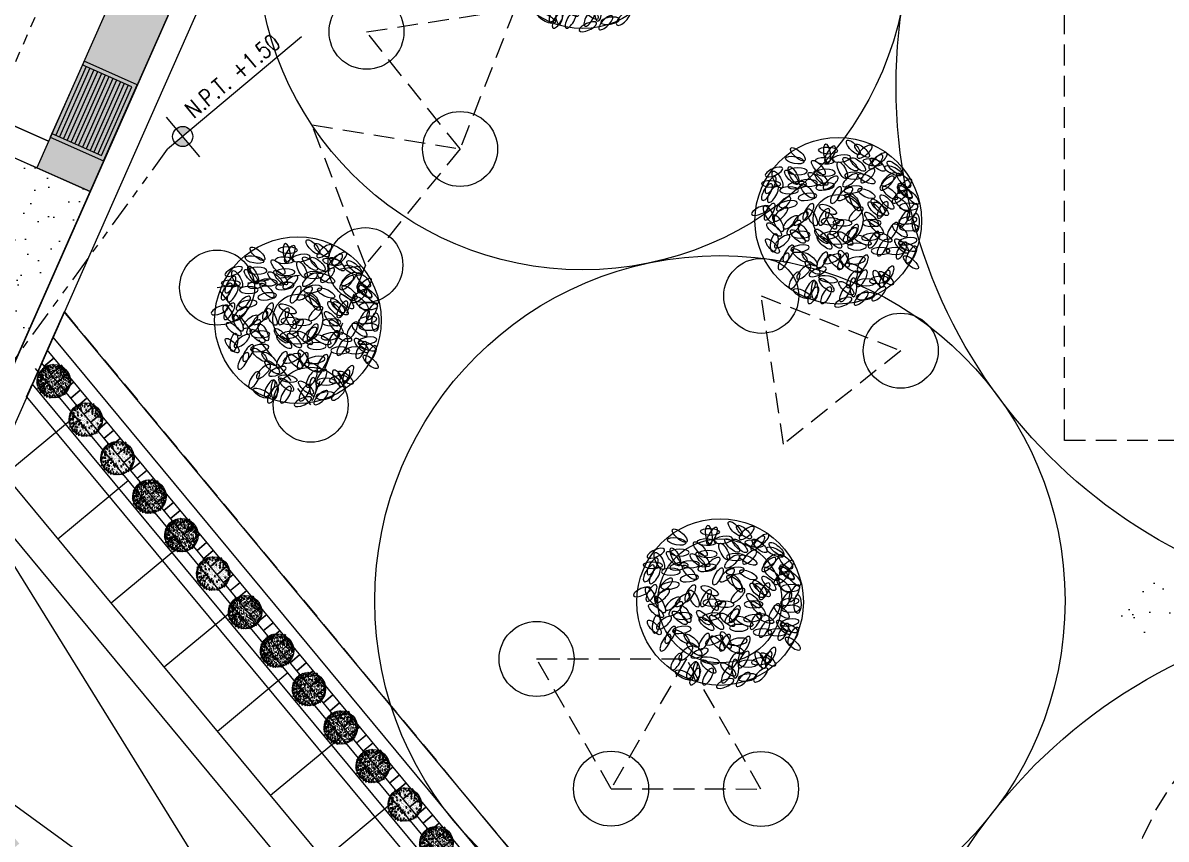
# Model space of a CAD drawing. Header units: millimetres. Extents: x 2471 to 2909, y 1327 to 1568.
# Drawn here: x 2645.33 to 2659.06, y 1379.4 to 1389.19 of the extents above; entities that cross this region are included whole.
import ezdxf

# ---------------------------------------------------------------- set-up
doc = ezdxf.new("R2010")
doc.units = ezdxf.units.MM
doc.set_wipeout_variables(frame=1)
for name, pattern in [('HIDDEN', [0.375, 0.25, -0.125]), ('PHANTOM', [2.5, 1.25, -0.25, 0.25, -0.25, 0.25, -0.25]), ('XREF_MOBILIARIO_200612$0$DASHED', [19.05, 12.7, -6.35]), ('XREF_MOBILIARIO_200612$0$DASHED2', [0.375, 0.25, -0.125]), ('XREF_MOBILIARIO_200612$0$HIDDEN2', [0.1875, 0.125, -0.0625]), ('XREF_PAISAJISMO_200612$0$DASHED', [19.05, 12.7, -6.35]), ('XREF_PISOS_200612$0$DASHED', [19.05, 12.7, -6.35]), ('XREF_PISOS_200612$0$HIDDEN2', [0.1875, 0.125, -0.0625])]:
    doc.linetypes.add(name, pattern=pattern)
doc.layers.get('0').update_dxf_attribs({"color": 251, "lineweight": 9})
for name, color, linetype, lineweight in [('A-BARANDAS', 251, 'Continuous', 13), ('A-EJES', 251, 'PHANTOM', 13), ('A-JARDIN', 251, 'Continuous', 13), ('A-MURO BAJO', 251, 'Continuous', 13), ('A-MUROS', 251, 'Continuous', 13), ('A-PROYECCIONES', 251, 'HIDDEN', 13), ('HATCH', 251, 'Continuous', 13), ('NIVELES-NPT', 251, 'Continuous', 13), ('XREF_MOBILIARIO_200612$0$A-TECHO-PROY', 251, 'XREF_MOBILIARIO_200612$0$DASHED', 13), ('XREF_MOBILIARIO_200612$0$I-MUEBLES', 251, 'Continuous', 13), ('XREF_PAISAJISMO_200612$0$A-CARP', 251, 'Continuous', 13), ('XREF_PAISAJISMO_200612$0$A-MURO', 251, 'Continuous', 13), ('XREF_PAISAJISMO_200612$0$A-MURO BAJO', 251, 'Continuous', 13), ('XREF_PAISAJISMO_200612$0$A-PISO', 251, 'Continuous', 13), ('XREF_PAISAJISMO_200612$0$A-PISO-BAJO', 251, 'Continuous', 13), ('XREF_PAISAJISMO_200612$0$A-TECHO-PROY', 251, 'XREF_PAISAJISMO_200612$0$DASHED', 13), ('XREF_PAISAJISMO_200612$0$HATCH', 251, 'Continuous', 13), ('XREF_PISOS_200612$0$A-HATCH-PISOS', 251, 'Continuous', 13), ('XREF_PISOS_200612$0$A-TECHO-PROY', 251, 'XREF_PISOS_200612$0$DASHED', 13), ('XREF_VEGETACION_200612$0$0_PA_arrayan', 251, 'Continuous', 13), ('XREF_VEGETACION_200612$0$0_PA_ficus', 251, 'Continuous', 13)]:
    doc.layers.add(name, color=color, linetype=linetype, lineweight=lineweight)
doc.styles.add('ROMANS', font='romans.shx', dxfattribs={"width": 0.8})

# ---------------------------------------------------------------- blocks, each defined once
blk = doc.blocks.new('NPT')
at = {"layer": 'NIVELES-NPT'}
h = blk.add_hatch(color=256, dxfattribs=at)
h.paths.add_polyline_path([(0, -0.0613), (0, 0), (-0.0603, 0, 0.004279), (-0.0603, -0.001, 0.414214)])
h.paths.add_polyline_path([(0, 0), (0.0603, 0, 0.409209), (0, 0.0593)])
blk.add_line((0.932, 0), (-0.1193, 0), dxfattribs=at)
blk.add_lwpolyline([(0, -0.1598), (0, 0.1494)], dxfattribs=at)
at = {"layer": 'NIVELES-NPT', "linetype": 'Continuous'}
blk.add_circle((0, -0.001), 0.0603, dxfattribs=at)
at = {"layer": 'NIVELES-NPT', "style": 'ROMANS', "width": 0.8}
blk.add_attdef('N.P.T.±0.00', (0.1175, 0.0358), '', height=0.1, dxfattribs=at)
blk = doc.blocks.new('CERCO_TORRE-A_01_PISO-2')
at = {"layer": 'A-EJES', "ltscale": 0.25}
blk.add_line((4.126, 28.75, 0), (0.126, 27.75, 0), dxfattribs=at)
at = {"layer": 'A-MURO BAJO', "color": 252}
for p, q in [((1.22, 27, 0), (0.12, 27.005, 0)), ((1.216, 26, 0), (0.116, 26.005, 0)), ((1.211, 25, 0), (0.111, 25.005, 0)), ((1.207, 24, 0), (0.107, 24.005, 0)), ((1.202, 23, 0), (0.102, 23.005, 0)), ((1.198, 22, 0), (0.098, 22.005, 0)), ((1.193, 21, 0), (0.093, 21.005, 0))]:
    blk.add_line(p, q, dxfattribs=at)
at = {"layer": 'A-MURO BAJO', "color": 252, "elevation": 0}
blk.add_lwpolyline([(3, 0), (1.1, 0), (1.223, 27.745)], dxfattribs=at)
at = {"layer": 'A-MURO BAJO', "color": 4, "elevation": 0}
blk.add_lwpolyline([(3, 0.1), (1.2, 0.1), (1.323, 27.745)], dxfattribs=at)
at = {"layer": 'A-MUROS', "color": 3, "elevation": 0}
blk.add_lwpolyline([(-2.086, 14.8), (-0.084, 14.8), (-0.149, 0.15), (-2, 0.15), (-2, 0), (0, 0), (0.123, 27.75), (-3.686, 27.75)], dxfattribs=at)
at = {"layer": 'A-MUROS', "color": 3}
blk.add_lwpolyline([(-3.686, 27.6), (-0.277, 27.6), (-0.329, 16), (-0.079, 16), (-0.084, 14.95), (-2.086, 14.95)], dxfattribs=at)
at = {"layer": 'A-PROYECCIONES', "linetype": 'Continuous', "ltscale": 0.5}
for p, q in [((-2.086, 14.95), (-0.277, 27.6)), ((-2.586, 24.9, 0), (-0.084, 14.95))]:
    blk.add_line(p, q, dxfattribs=at)
at = {"xscale": 2, "yscale": 2, "zscale": 2}
blk.add_blockref('NPT', (4.365, 28.75, 0), dxfattribs=at).add_auto_attribs({'N.P.T.±0.00': 'N.P.T. +1.50'})
blk = doc.blocks.new('XREF_VEGETACION_200612$0$FICUS')
at = {"color": 251, "lineweight": 9}
blk.add_circle((0.5865, 0.3153), 0.4, dxfattribs=at)
at = {"color": 251, "lineweight": 0}
for centre, major_axis in [((0.3926, 0.634), (-0.034, 0.0297)), ((0.5377, 0.652), (0.0452, -0.0013)), ((0.7013, 0.6512), (-0.034, 0.0297)), ((0.6447, 0.5865), (-0.034, 0.0297)), ((0.6822, 0.5851), (-0.034, 0.0297)), ((0.7761, 0.5846), (-0.034, 0.0297)), ((0.8574, 0.5691), (-0.034, 0.0297)), ((0.4782, 0.5152), (-0.034, 0.0297)), ((0.8507, 0.555), (-0.0407, 0.0197)), ((0.7223, 0.5169), (-0.0407, 0.0197)), ((0.6542, 0.4106), (-0.034, 0.0297)), ((0.7223, 0.4456), (-0.0407, 0.0197)), ((0.8349, 0.4486), (-0.034, 0.0297)), ((0.9062, 0.4534), (-0.034, 0.0297)), ((0.5369, 0.3696), (-0.0407, 0.0197)), ((0.7921, 0.3726), (-0.034, 0.0297)), ((0.2785, 0.2727), (-0.034, 0.0297)), ((0.3926, 0.2395), (-0.034, 0.0297)), ((0.6073, 0.3051), (0.0452, -0.0013)), ((0.8824, 0.2688), (-0.034, 0.0297)), ((0.521, 0.2109), (-0.034, 0.0297)), ((0.6209, 0.2299), (-0.034, 0.0297)), ((0.7033, 0.2222), (-0.0407, 0.0197)), ((0.8032, 0.2364), (-0.0407, 0.0197)), ((0.4021, 0.1491), (-0.034, 0.0297)), ((0.4497, 0.1301), (-0.034, 0.0297)), ((0.9175, 0.1913), (-0.0407, 0.0197)), ((0.463, 0.0902), (-0.034, 0.0297)), ((0.6605, 0.0891), (-0.0407, 0.0197)), ((0.9359, 0.1151), (-0.034, 0.0297)), ((0.8163, 0.0391), (-0.034, 0.0297)), ((0.5304, 0.0058), (-0.034, 0.0297)), ((0.6255, -0.0084), (-0.034, 0.0297)), ((0.4131, -0.0352), (-0.0407, 0.0197))]:
    blk.add_ellipse(centre, major_axis=major_axis, ratio=0.368421, dxfattribs=at)
at = {"color": 251, "lineweight": 0, "extrusion": (0, 0, -1)}
for centre, major_axis in [((0.5327, 0.6382), (-0.0064, 0.0447)), ((0.5477, 0.6331), (0.0223, 0.0393)), ((0.6016, 0.6138), (0.0446, 0.007)), ((0.7673, 0.598), (0.0319, 0.0319)), ((0.7287, 0.531), (0.0319, 0.0319)), ((0.2444, 0.4529), (0.0223, 0.0393)), ((0.2625, 0.4863), (0.0223, 0.0393)), ((0.3889, 0.4862), (0.0446, 0.007)), ((0.5236, 0.4791), (0.0446, 0.007)), ((0.8209, 0.4955), (0.0319, 0.0319)), ((0.906, 0.4813), (0.0319, 0.0319)), ((0.2729, 0.4434), (0.0223, 0.0393)), ((0.4385, 0.4295), (0.0446, 0.007)), ((0.5762, 0.4382), (0.0223, 0.0393)), ((0.6584, 0.4649), (0.0446, 0.007)), ((0.257, 0.3584), (0.0223, 0.0393)), ((0.3103, 0.3466), (0.0319, 0.0319)), ((0.3245, 0.3963), (0.0319, 0.0319)), ((0.3463, 0.394), (0.0446, 0.007)), ((0.4431, 0.3574), (0.0223, 0.0393)), ((0.672, 0.3466), (0.0319, 0.0319)), ((0.7997, 0.3669), (0.0223, 0.0393)), ((0.9424, 0.3574), (0.0223, 0.0393)), ((0.5191, 0.3336), (0.0223, 0.0393)), ((0.9208, 0.3161), (0.0446, 0.007)), ((0.9043, 0.3241), (0.0223, 0.0393)), ((0.3741, 0.2828), (0.0319, 0.0319)), ((0.549, 0.3118), (0.0452, 0)), ((0.5798, 0.2828), (0.0319, 0.0319)), ((0.6436, 0.2474), (0.0319, 0.0319)), ((0.6571, 0.2575), (0.0223, 0.0393)), ((0.8473, 0.267), (0.0223, 0.0393)), ((0.9249, 0.2834), (0.0452, 0)), ((0.5449, 0.2452), (0.0446, 0.007)), ((0.7435, 0.2381), (0.0446, 0.007)), ((0.7569, 0.2242), (0.0223, 0.0393)), ((0.7997, 0.1862), (0.0223, 0.0393)), ((0.9208, 0.2168), (0.0446, 0.007)), ((0.3479, 0.1577), (0.0223, 0.0393)), ((0.4031, 0.1814), (0.0446, 0.007)), ((0.5096, 0.1244), (0.0223, 0.0393)), ((0.8906, 0.1722), (0.0223, 0.0393)), ((0.9376, 0.1529), (0.0223, 0.0393)), ((0.3242, 0.1197), (0.0223, 0.0393)), ((0.6095, 0.1197), (0.0223, 0.0393)), ((0.6726, 0.1246), (0.0446, 0.007)), ((0.7046, 0.1101), (0.0223, 0.0393)), ((0.3764, 0.0287), (0.0223, 0.0393)), ((0.4215, 0.0689), (0.0319, 0.0319)), ((0.6527, 0.0336), (0.0223, 0.0393)), ((0.6999, 0.0388), (0.0223, 0.0393)), ((0.8094, 0.0364), (0.0223, 0.0393)), ((0.8282, 0.057), (0.0223, 0.0393)), ((0.4515, -0.0113), (0.0223, 0.0393)), ((0.4667, -0.0426), (0.0223, 0.0393)), ((0.4731, -0.0189), (0, 0.0452)), ((0.5285, -0.0426), (0.0223, 0.0393)), ((0.6189, -0.0331), (0.0223, 0.0393)), ((0.6594, -0.0044), (0, 0.0452)), ((0.7812, 0.0312), (0.0446, 0.007)), ((0.7815, -0.0351), (0.0319, 0.0319)), ((0.6972, -0.0563), (0.0319, 0.0319)), ((0.7174, -0.0468), (0.0446, 0.007))]:
    blk.add_ellipse(centre, major_axis=major_axis, ratio=0.368421, start_param=3.141593, end_param=9.424778, dxfattribs=at)
at = {"color": 251, "lineweight": 0}
for centre, major_axis in [((0.6588, 0.667), (-0.031, 0.0328)), ((0.3781, 0.6063), (-0.0444, 0.0083)), ((0.4912, 0.5699), (-0.031, 0.0328)), ((0.5221, 0.6028), (-0.0452, 0.0013)), ((0.7511, 0.5955), (-0.0444, 0.0083)), ((0.2948, 0.5127), (-0.0212, 0.0399)), ((0.3622, 0.5239), (-0.031, 0.0328)), ((0.3716, 0.5343), (-0.0212, 0.0399)), ((0.504, 0.5199), (-0.031, 0.0328)), ((0.6061, 0.5569), (-0.0212, 0.0399)), ((0.2644, 0.4918), (-0.0452, 0.0013)), ((0.4384, 0.4579), (-0.031, 0.0328)), ((0.9016, 0.5089), (-0.031, 0.0328)), ((0.9073, 0.4591), (-0.031, 0.0328)), ((0.6683, 0.403), (-0.0212, 0.0399)), ((0.8206, 0.4048), (-0.031, 0.0328)), ((0.9403, 0.4295), (-0.031, 0.0328)), ((0.2534, 0.3462), (-0.0212, 0.0399)), ((0.7629, 0.371), (-0.031, 0.0328)), ((0.7775, 0.3848), (-0.031, 0.0328)), ((0.8922, 0.3941), (-0.031, 0.0328)), ((0.2984, 0.3033), (-0.0212, 0.0399)), ((0.461, 0.332), (-0.0212, 0.0399)), ((0.5525, 0.3152), (-0.0212, 0.0399)), ((0.7473, 0.3218), (-0.031, 0.0328)), ((0.9588, 0.3057), (0.0013, 0.0452)), ((0.4208, 0.2571), (-0.0212, 0.0399)), ((0.5068, 0.2404), (-0.031, 0.0328)), ((0.7705, 0.2827), (-0.031, 0.0328)), ((0.2706, 0.1932), (0.031, -0.0328)), ((0.2798, 0.2088), (-0.0077, -0.0445)), ((0.57, 0.2174), (-0.031, 0.0328)), ((0.8913, 0.1938), (-0.031, 0.0328)), ((0.6139, 0.1328), (-0.0212, 0.0399)), ((0.5743, 0.118), (-0.031, 0.0328)), ((0.5382, 0.0345), (-0.0444, 0.0083)), ((0.7797, 0.0367), (-0.0212, 0.0399))]:
    blk.add_ellipse(centre, major_axis=major_axis, ratio=0.368421, start_param=3.141593, end_param=9.424778, dxfattribs=at)
at = {"color": 251, "lineweight": 0, "extrusion": (0, 0, -1)}
for centre, major_axis in [((0.7137, 0.6467), (0.0348, 0.0288)), ((0.7849, 0.6104), (0.0348, 0.0288)), ((0.2781, 0.5492), (0.0412, 0.0185)), ((0.393, 0.5528), (-0.0452, 0)), ((0.5277, 0.5457), (-0.0452, 0)), ((0.6625, 0.5316), (-0.0452, 0)), ((0.8313, 0.5135), (0.0348, 0.0288)), ((0.4426, 0.4961), (-0.0452, 0)), ((0.5502, 0.4976), (0.0348, 0.0288)), ((0.6441, 0.5097), (0.0348, 0.0288)), ((0.3504, 0.4607), (-0.0452, 0)), ((0.62, 0.4434), (0.0348, 0.0288)), ((0.8813, 0.4312), (0.0348, 0.0288)), ((0.2124, 0.3643), (0.0412, 0.0185)), ((0.9249, 0.3827), (-0.0452, 0)), ((0.3585, 0.3074), (0.0348, 0.0288)), ((0.4066, 0.325), (0.0348, 0.0288)), ((0.7476, 0.3047), (-0.0452, 0)), ((0.3174, 0.2154), (-0.0348, -0.0288)), ((0.4072, 0.248), (-0.0452, 0)), ((0.6767, 0.1913), (-0.0452, 0)), ((0.7901, 0.17), (-0.0452, 0)), ((0.861, 0.17), (-0.0452, 0)), ((0.5581, 0.1323), (0.0412, 0.0185)), ((0.488, 0.0697), (0.0412, 0.0185)), ((0.7215, 0.0198), (-0.0452, 0)), ((0.6107, -0.0757), (0.0412, 0.0185))]:
    blk.add_ellipse(centre, major_axis=major_axis, ratio=0.368421, dxfattribs=at)
blk = doc.blocks.new('XREF_VEGETACION_200612$0$vib 2')
at = {"layer": 'XREF_VEGETACION_200612$0$0_PA_arrayan', "color": 68, "true_color": 0x3d5200}
for points in [[(471.877, 17.31), (471.887, 17.3), (471.901, 17.302), (471.889, 17.315)], [(471.903, 17.319), (471.913, 17.309), (471.928, 17.311), (471.915, 17.324)], [(471.914, 17.348), (471.92, 17.335), (471.935, 17.333), (471.927, 17.349)], [(471.921, 17.304), (471.933, 17.297), (471.946, 17.303), (471.93, 17.312)], [(471.931, 17.375), (471.936, 17.362), (471.95, 17.358), (471.944, 17.375)], [(471.967, 17.324), (471.963, 17.337), (471.949, 17.342), (471.954, 17.325)], [(471.969, 17.37), (471.971, 17.356), (471.984, 17.35), (471.982, 17.367)], [(471.999, 17.403), (471.987, 17.384), (471.995, 17.362), (472.011, 17.386)], [(472.007, 17.349), (472.006, 17.335), (472.018, 17.325), (472.019, 17.343)], [(472.006, 17.319), (472.009, 17.305), (472.023, 17.299), (472.019, 17.317)], [(472.024, 17.409), (472.018, 17.396), (472.025, 17.383), (472.033, 17.399)], [(472.031, 17.389), (472.027, 17.376), (472.037, 17.364), (472.041, 17.382)], [(472.065, 17.376), (472.059, 17.363), (472.066, 17.35), (472.074, 17.367)], [(472.069, 17.417), (472.065, 17.403), (472.073, 17.391), (472.079, 17.408)], [(472.086, 17.325), (472.08, 17.312), (472.088, 17.299), (472.095, 17.316)], [(472.096, 17.408), (472.088, 17.397), (472.092, 17.383), (472.103, 17.397)], [(472.123, 17.381), (472.112, 17.374), (472.11, 17.359), (472.126, 17.369)], [(472.131, 17.309), (472.121, 17.3), (472.122, 17.285), (472.136, 17.297)], [(472.15, 17.398), (472.139, 17.388), (472.141, 17.373), (472.154, 17.385)], [(472.169, 17.375), (472.156, 17.368), (472.154, 17.354), (472.17, 17.362)], [(472.191, 17.298), (472.177, 17.297), (472.169, 17.285), (472.187, 17.286)], [(472.197, 17.333), (472.183, 17.333), (472.174, 17.32), (472.192, 17.321)], [(472.192, 17.403), (472.187, 17.381), (472.203, 17.363), (472.209, 17.392)], [(472.197, 17.384), (472.187, 17.375), (472.188, 17.36), (472.202, 17.372)], [(472.23, 17.353), (472.217, 17.349), (472.212, 17.335), (472.229, 17.34)], [(472.238, 17.305), (472.225, 17.3), (472.221, 17.286), (472.238, 17.292)], [(472.243, 17.337), (472.23, 17.332), (472.225, 17.318), (472.242, 17.324)], [(472.265, 17.328), (472.252, 17.323), (472.248, 17.309), (472.265, 17.315)], [(472.295, 17.296), (472.281, 17.298), (472.271, 17.287), (472.289, 17.285)], [(471.853, 17.149), (471.839, 17.15), (471.829, 17.139), (471.847, 17.137)], [(471.855, 17.199), (471.841, 17.198), (471.833, 17.186), (471.851, 17.186)], [(471.863, 17.233), (471.849, 17.232), (471.841, 17.22), (471.859, 17.221)], [(471.866, 17.168), (471.853, 17.171), (471.841, 17.162), (471.859, 17.157)], [(471.843, 17.259), (471.852, 17.248), (471.867, 17.249), (471.855, 17.263)], [(471.885, 17.182), (471.872, 17.184), (471.861, 17.173), (471.879, 17.171)], [(471.864, 17.264), (471.874, 17.255), (471.889, 17.257), (471.876, 17.269)], [(471.867, 17.283), (471.876, 17.272), (471.89, 17.272), (471.88, 17.287)], [(471.884, 17.218), (471.894, 17.208), (471.909, 17.211), (471.896, 17.223)], [(471.91, 17.177), (471.897, 17.178), (471.886, 17.168), (471.904, 17.166)], [(471.888, 17.242), (471.898, 17.233), (471.913, 17.236), (471.899, 17.248)], [(471.916, 17.133), (471.902, 17.132), (471.894, 17.12), (471.912, 17.121)], [(471.898, 17.271), (471.906, 17.259), (471.92, 17.258), (471.911, 17.273)], [(471.918, 17.21), (471.929, 17.201), (471.943, 17.205), (471.929, 17.216)], [(471.934, 17.13), (471.948, 17.132), (471.954, 17.146), (471.936, 17.142)], [(471.976, 17.183), (471.962, 17.185), (471.951, 17.175), (471.969, 17.172)], [(471.953, 17.281), (471.96, 17.269), (471.975, 17.267), (471.966, 17.282)], [(471.979, 17.151), (471.966, 17.151), (471.957, 17.139), (471.975, 17.139)], [(471.96, 17.239), (471.967, 17.227), (471.982, 17.226), (471.972, 17.241)], [(472.008, 17.165), (471.994, 17.167), (471.984, 17.157), (472.002, 17.154)], [(472.012, 17.239), (472.019, 17.226), (472.033, 17.224), (472.025, 17.24)], [(472.101, 17.14), (472.1, 17.126), (472.112, 17.116), (472.113, 17.134)], [(472.194, 17.265), (472.18, 17.264), (472.171, 17.252), (472.189, 17.252)], [(472.23, 17.232), (472.217, 17.236), (472.205, 17.227), (472.222, 17.222)], [(472.235, 17.274), (472.222, 17.27), (472.216, 17.256), (472.234, 17.261)], [(472.261, 17.259), (472.248, 17.258), (472.239, 17.246), (472.257, 17.247)], [(472.286, 17.215), (472.274, 17.222), (472.26, 17.217), (472.275, 17.207)], [(472.301, 17.266), (472.288, 17.268), (472.277, 17.258), (472.295, 17.255)], [(472.314, 17.211), (472.301, 17.216), (472.289, 17.208), (472.306, 17.201)], [(472.316, 17.247), (472.302, 17.246), (472.294, 17.234), (472.312, 17.235)], [(472.32, 17.152), (472.308, 17.159), (472.295, 17.154), (472.31, 17.144)], [(472.323, 17.177), (472.311, 17.184), (472.298, 17.178), (472.313, 17.169)], [(471.856, 17.126), (471.842, 17.125), (471.834, 17.113), (471.852, 17.114)], [(471.866, 17.076), (471.852, 17.075), (471.844, 17.063), (471.862, 17.064)], [(471.887, 17.121), (471.873, 17.12), (471.865, 17.108), (471.883, 17.108)], [(471.89, 17.066), (471.876, 17.065), (471.868, 17.053), (471.886, 17.054)], [(471.896, 17.05), (471.883, 17.044), (471.88, 17.03), (471.896, 17.037)], [(471.91, 17.081), (471.896, 17.08), (471.888, 17.068), (471.906, 17.069)], [(471.902, 17.026), (471.89, 17.019), (471.888, 17.004), (471.904, 17.013)], [(471.922, 17.107), (471.908, 17.106), (471.9, 17.094), (471.918, 17.095)], [(471.93, 17.035), (471.918, 17.029), (471.915, 17.014), (471.931, 17.022)], [(471.93, 17.01), (471.918, 17.004), (471.915, 16.989), (471.931, 16.997)], [(471.946, 17.074), (471.933, 17.074), (471.924, 17.061), (471.942, 17.062)], [(471.95, 17.12), (471.936, 17.116), (471.931, 17.102), (471.948, 17.107)], [(471.952, 16.993), (471.939, 16.988), (471.935, 16.973), (471.952, 16.98)], [(471.957, 16.973), (471.944, 16.966), (471.942, 16.952), (471.958, 16.96)], [(471.96, 17.025), (471.949, 17.017), (471.948, 17.002), (471.963, 17.012)], [(471.968, 17.066), (471.954, 17.061), (471.949, 17.048), (471.967, 17.053)], [(471.983, 16.985), (471.972, 16.977), (471.972, 16.962), (471.986, 16.973)], [(471.996, 17.107), (471.982, 17.106), (471.974, 17.094), (471.992, 17.094)], [(472.009, 17.017), (471.998, 17.009), (471.999, 16.994), (472.013, 17.005)], [(472.024, 17.124), (472.01, 17.124), (472.002, 17.111), (472.02, 17.112)], [(472.022, 16.974), (472.015, 16.962), (472.021, 16.948), (472.03, 16.964)], [(472.027, 17.082), (472.018, 17.071), (472.021, 17.057), (472.033, 17.071)], [(472.041, 17.057), (472.034, 17.045), (472.04, 17.032), (472.049, 17.047)], [(472.058, 17.096), (472.05, 17.085), (472.055, 17.071), (472.065, 17.085)], [(472.07, 16.975), (472.065, 16.962), (472.072, 16.949), (472.08, 16.966)], [(472.083, 17.067), (472.073, 17.057), (472.075, 17.043), (472.088, 17.055)], [(472.085, 17.034), (472.081, 17.021), (472.09, 17.009), (472.095, 17.026)], [(472.134, 16.968), (472.129, 16.955), (472.138, 16.942), (472.144, 16.96)], [(472.143, 17.038), (472.143, 17.052), (472.131, 17.061), (472.131, 17.043)], [(472.153, 17.081), (472.161, 17.07), (472.176, 17.069), (472.166, 17.084)], [(472.165, 16.966), (472.169, 16.953), (472.183, 16.948), (472.178, 16.965)], [(472.198, 17.007), (472.203, 16.994), (472.217, 16.99), (472.211, 17.007)], [(472.203, 16.981), (472.207, 16.968), (472.22, 16.962), (472.216, 16.98)], [(472.232, 16.992), (472.236, 16.978), (472.25, 16.973), (472.245, 16.99)], [(472.24, 17.009), (472.248, 16.998), (472.263, 16.998), (472.252, 17.012)], [(472.271, 17.106), (472.262, 17.117), (472.248, 17.118), (472.258, 17.103)], [(472.258, 17.028), (472.267, 17.018), (472.282, 17.02), (472.269, 17.033)], [(472.262, 17.059), (472.273, 17.051), (472.287, 17.054), (472.273, 17.066)], [(472.305, 17.076), (472.296, 17.087), (472.281, 17.086), (472.293, 17.072)], [(472.323, 17.103), (472.312, 17.112), (472.298, 17.108), (472.312, 17.097)], [(471.99, 16.957), (471.979, 16.949), (471.978, 16.934), (471.993, 16.945)], [(472.03, 16.948), (472.022, 16.936), (472.027, 16.922), (472.037, 16.937)], [(472.058, 16.949), (472.052, 16.936), (472.059, 16.923), (472.067, 16.94)], [(472.098, 16.949), (472.092, 16.937), (472.099, 16.924), (472.107, 16.94)], [(472.148, 16.948), (472.145, 16.934), (472.155, 16.923), (472.159, 16.941)]]:
    blk.add_lwpolyline(points, close=True, dxfattribs=at)
blk = doc.blocks.new('XREF_VEGETACION_200612$0$ARRAYAN')
at = {"layer": 'XREF_VEGETACION_200612$0$0_PA_arrayan', "true_color": 0x779e00}
h = blk.add_hatch(dxfattribs=at)
h.set_pattern_fill('AR-SAND', color=64, scale=0.0009, style=0)
h.set_pattern_definition([(37.5, (878.080566, 496.464243), (-0.001440028, 0.0440471914), [0, -0.0347472, 0, -0.038862, 0, -0.0371475]), (7.5, (878.080566, 496.46424), (0.040457095, 0.064514259), [0, -0.0187452, 0, -0.0313182, 0, -0.0120015]), (327.5, (878.05245, 496.464243), (0.0711893133, 0.0001293466), [0, -0.01143, 0, -0.041148, 0, -0.053721]), (317.5, (878.05245, 496.46424), (0.068720081, 0.020063639), [0, -0.005715, 0, -0.0269748, 0, -0.030861])])
h.paths.add_polyline_path([(784.315, 808.429, 1), (783.794, 808.429, 1)])
at = {"layer": 'XREF_VEGETACION_200612$0$0_PA_arrayan'}
blk.add_circle((784.058, 808.429), 0.276, dxfattribs=at)
at = {"layer": 'XREF_VEGETACION_200612$0$0_PA_arrayan', "color": 252, "xscale": 1.128600000000005, "yscale": 1.128600000000005, "zscale": 1.128600000000005}
blk.add_blockref('XREF_VEGETACION_200612$0$vib 2', (251.265, 789.051), dxfattribs=at)
blk = doc.blocks.new('XREF_MOBILIARIO_200612$0$BANCA1')
blk.add_circle((0, 0), 0.45)
blk = doc.blocks.new('XREF_MOBILIARIO_200612')
at = {"layer": 'XREF_MOBILIARIO_200612$0$A-TECHO-PROY', "linetype": 'XREF_MOBILIARIO_200612$0$HIDDEN2', "ltscale": 2, "elevation": 0}
blk.add_lwpolyline([(100.028, 72.22), (108.528, 72.22), (108.528, 63.72), (100.028, 63.72)], close=True, dxfattribs=at)
at = {"layer": 'XREF_MOBILIARIO_200612$0$A-TECHO-PROY', "linetype": 'XREF_MOBILIARIO_200612$0$DASHED2', "elevation": 0}
for points in [[(92.771, 67.217), (91.647, 68.623), (93.427, 68.894)], [(92.771, 67.217), (91.633, 65.823), (90.994, 67.506)], [(90.977, 64.147), (89.853, 65.553), (91.633, 65.823)], [(96.654, 63.674), (96.386, 65.454), (98.061, 64.796)], [(94.583, 59.54), (93.687, 61.1), (95.487, 61.097)], [(94.583, 59.54), (96.383, 59.536), (95.487, 61.097)]]:
    blk.add_lwpolyline(points, close=True, dxfattribs=at)
at = {"layer": 'XREF_MOBILIARIO_200612$0$A-TECHO-PROY', "linetype": 'XREF_MOBILIARIO_200612$0$HIDDEN2', "ltscale": 2}
blk.add_circle((104.193, 57.596, 0), 3.5, dxfattribs=at)
at = {"layer": 'XREF_MOBILIARIO_200612$0$I-MUEBLES'}
for p in [(91.647, 68.623, 0), (92.771, 67.217, 0), (96.386, 65.454, 0), (98.061, 64.796, 0)]:
    blk.add_blockref('XREF_MOBILIARIO_200612$0$BANCA1', p, dxfattribs=at)
for p, rotation in [((91.633, 65.823, 0), 152.6131859978538), ((89.853, 65.553, 0), 152.6131859978538), ((90.977, 64.147, 0), 152.6131859978538), ((93.689, 61.097, 0), 350.216712512084), ((94.583, 59.54, 0), 350.216712512084), ((96.383, 59.536, 0), 350.216712512084)]:
    blk.add_blockref('XREF_MOBILIARIO_200612$0$BANCA1', p, dxfattribs=dict(at, rotation=rotation))
blk = doc.blocks.new('XREF_PAISAJISMO_200612$0$baranda banca')
at = {"layer": 'XREF_PAISAJISMO_200612$0$HATCH', "true_color": 0xffffff}
h = blk.add_hatch(dxfattribs=at)
h.set_pattern_fill('ANGLE')
h.set_pattern_definition([(0, (-67.281, -29.5266), (0, 6.985), [5.08, -1.905]), (90, (-67.281, -29.5266), (-6.985, 4e-16), [5.08, -1.905])])
h.paths.add_polyline_path([(-0.119, -0.096), (-0.002, 0.002), (0.002, -0.002), (-0.116, -0.1)])
blk.add_lwpolyline([(-0.119, -0.096), (-0.002, 0.002), (0.002, -0.002), (-0.116, -0.1)], close=True)
blk = doc.blocks.new('*U235')
at = {"layer": 'XREF_PAISAJISMO_200612$0$A-CARP', "rotation": 230.3353759271826}
blk.add_blockref('XREF_PAISAJISMO_200612$0$baranda banca', (0.025, 0, 0), dxfattribs=at)
blk = doc.blocks.new('*U236')
at = {"layer": 'XREF_PAISAJISMO_200612$0$A-MURO BAJO', "color": 0, "linetype": 'ByBlock', "lineweight": -2, "transparency": 16777216, "rotation": 129.6708894672427}
for p in [(87.91, 64.689, 0), (87.99, 64.593, 0), (88.07, 64.497, 0), (88.149, 64.401, 0), (88.229, 64.304, 0), (88.309, 64.208, 0), (88.389, 64.112, 0), (88.469, 64.016, 0), (88.548, 63.92, 0), (88.628, 63.823, 0), (88.708, 63.727, 0), (88.788, 63.631, 0), (88.868, 63.535, 0), (88.947, 63.439, 0), (89.027, 63.342, 0), (89.107, 63.246, 0), (89.187, 63.15, 0), (89.267, 63.054, 0), (89.346, 62.957, 0), (89.426, 62.861, 0), (89.506, 62.765, 0), (89.586, 62.669, 0), (89.665, 62.573, 0), (89.745, 62.476, 0), (89.825, 62.38, 0), (89.905, 62.284, 0), (89.985, 62.188, 0), (90.064, 62.092, 0), (90.144, 61.995, 0), (90.224, 61.899, 0), (90.304, 61.803, 0), (90.384, 61.707, 0), (90.463, 61.61, 0), (90.543, 61.514, 0), (90.623, 61.418, 0), (90.703, 61.322, 0), (90.783, 61.226, 0), (90.862, 61.129, 0), (90.942, 61.033, 0), (91.022, 60.937, 0), (91.102, 60.841, 0), (91.182, 60.745, 0), (91.261, 60.648, 0), (91.341, 60.552, 0), (91.421, 60.456, 0), (91.501, 60.36, 0), (91.581, 60.263, 0), (91.66, 60.167, 0), (91.74, 60.071, 0), (91.82, 59.975, 0), (91.9, 59.879, 0), (91.98, 59.782, 0), (92.059, 59.686, 0), (92.139, 59.59, 0), (92.219, 59.494, 0), (92.299, 59.398, 0), (92.379, 59.301, 0), (92.458, 59.205, 0), (92.538, 59.109, 0), (92.618, 59.013, 0), (92.698, 58.916, 0)]:
    blk.add_blockref('*U235', p, dxfattribs=at)
blk = doc.blocks.new('XREF_PAISAJISMO_200612$0$mesada parrilla')
at = {"true_color": 0xffffff}
h = blk.add_hatch(color=7, dxfattribs=at)
h.dxf.hatch_style = 1
h.paths.add_polyline_path([(0, -0.7), (4.3, -0.7), (4.3, 0), (0, 0)])
at = {"layer": 'XREF_PAISAJISMO_200612$0$A-CARP'}
for p, q in [((2.95, -0.1), (3.85, -0.1)), ((2.95, -0.15), (3.85, -0.15)), ((2.95, -0.2), (3.85, -0.2)), ((2.95, -0.25), (3.85, -0.25)), ((2.95, -0.3), (3.85, -0.3)), ((2.95, -0.35), (3.85, -0.35)), ((2.95, -0.4), (3.85, -0.4)), ((2.95, -0.45), (3.85, -0.45)), ((2.95, -0.5), (3.85, -0.5)), ((2.95, -0.55), (3.85, -0.55)), ((2.95, -0.6), (3.85, -0.6)), ((2.95, -0.65), (3.85, -0.65))]:
    blk.add_line(p, q, dxfattribs=at)
blk.add_lwpolyline([(3.9, 0), (2.9, 0), (2.9, -0.7), (3.9, -0.7)], close=True, dxfattribs=at)
blk.add_lwpolyline([(3.85, -0.7), (3.85, -0.05), (2.95, -0.05), (2.95, -0.7)], dxfattribs=at)
for points in [[(1.042, -0.55), (1.307, -0.55, 0.414214), (1.357, -0.5), (1.357, -0.205, 0.414214), (1.307, -0.155), (1.042, -0.155, 0.414214), (0.992, -0.205), (0.992, -0.5, 0.414214)], [(1.042, -0.53), (1.307, -0.53, 0.414214), (1.337, -0.5), (1.337, -0.205, 0.414214), (1.307, -0.175), (1.042, -0.175, 0.414214), (1.012, -0.205), (1.012, -0.5, 0.414214)]]:
    blk.add_lwpolyline(points, format="xyb", close=True, dxfattribs=at)
blk.add_circle((1.175, -0.353), 0.02, dxfattribs=at)
at = {"layer": 'XREF_PAISAJISMO_200612$0$A-MURO BAJO'}
blk.add_lwpolyline([(0, -0.7), (4.3, -0.7), (4.3, 0), (0, 0)], close=True, dxfattribs=at)
blk = doc.blocks.new('A$Cda3111fd')
at = {"layer": 'XREF_PAISAJISMO_200612$0$A-MURO BAJO'}
h = blk.add_hatch(dxfattribs=at)
h.set_pattern_fill('AR-SAND', color=256, scale=0.01, angle=215)
h.set_pattern_definition([(252.5, (-226306.6472, -8187981.0091), (0.29382258964, -0.391726451372), [0, -0.38608, 0, -0.4318, 0, -0.41275]), (222.5, (-226306.6472, -8187981.0091), (0.042926070333, -0.845024709327), [0, -0.20828, 0, -0.34798, 0, -0.13335]), (182.5, (-226306.39127, -8187980.8299), (-0.647118681834, -0.454871857671), [0, -0.127, 0, -0.4572, 0, -0.5969]), (172.5, (-226306.3913, -8187980.8299), (-0.49760182218, -0.62057099984), [0, -0.0635, 0, -0.29972, 0, -0.3429])])
h.paths.add_polyline_path([(59.677, 30.554), (55.448, 32.425), (53.246, 23.6), (58.178, 27.727), (58.339, 27.529)])
at = {"layer": 'XREF_PISOS_200612$0$A-HATCH-PISOS', "true_color": 0xceced0}
h = blk.add_hatch(dxfattribs=at)
h.set_pattern_fill('AR-SAND', color=254, scale=0.01)
h.set_pattern_definition([(37.5, (-8.21254, -0.8528), (-0.0160003, 0.4894132), [0, -0.38608, 0, -0.4318, 0, -0.41275]), (7.5, (-8.21254, -0.8528), (0.4495233, 0.716825), [0, -0.20828, 0, -0.34798, 0, -0.13335]), (327.5, (-8.52496, -0.8528), (0.7909924, 0.0014372), [0, -0.127, 0, -0.4572, 0, -0.5969]), (317.5, (-8.52496, -0.8528), (0.7635565, 0.2229293), [0, -0.0635, 0, -0.29972, 0, -0.3429])])
edge = h.paths.add_edge_path()
edge.add_arc((72.402, 25.616), 0.4, 0, 360)
at = {"layer": 'XREF_PAISAJISMO_200612$0$A-MURO', "elevation": 0}
blk.add_lwpolyline([(65.645, 44.043), (65.919, 43.921), (58.552, 27.272), (58.339, 27.529), (65.645, 44.043)], dxfattribs=at)
at = {"layer": 'XREF_PAISAJISMO_200612$0$A-MURO BAJO'}
for p, q in [((55.393, 32.832, 0), (59.178, 31.157, 0)), ((55.448, 32.425, 0), (59.037, 30.837, 0)), ((59.23, 28.804, 0), (58.982, 28.242, 0)), ((58.914, 28.089, 0), (58.982, 28.242, 0)), ((58.982, 28.242, 0), (72.596, 11.827, 0)), ((58.914, 28.089, 0), (72.48, 11.731, 0))]:
    blk.add_line(p, q, dxfattribs=at)
at = {"layer": 'XREF_PAISAJISMO_200612$0$A-MURO BAJO', "elevation": 0}
for points in [[(59.178, 31.157), (55.393, 32.832), (53.095, 23.473)], [(59.677, 30.554), (55.448, 32.425), (53.246, 23.6)]]:
    blk.add_lwpolyline(points, dxfattribs=at)
at = {"layer": 'XREF_PAISAJISMO_200612$0$A-MURO BAJO'}
for points in [[(73.25, 12.37, 0), (59.366, 29.11, 0), (59.23, 28.804, 0)], [(59.23, 28.804, 0), (73.019, 12.178, 0)], [(72.903, 12.083, 0), (59.163, 28.651, 0)]]:
    blk.add_polyline3d(points, dxfattribs=at)
at = {"layer": 'XREF_PAISAJISMO_200612$0$A-PISO'}
for centre, radius in [((68.656, 30.215, 0), 0.3), ((62.169, 29.02, 0), 0.3), ((67.238, 25.639, 0), 0.744)]:
    blk.add_circle(centre, radius, dxfattribs=at)
at = {"layer": 'XREF_PAISAJISMO_200612$0$A-PISO-BAJO'}
for centre, radius in [((75.626, 31.816, 0), 6.273), ((65.59, 33.519, 0), 3.907), ((67.238, 25.639, 0), 4.144), ((75.541, 19.15, 0), 6.393)]:
    blk.add_circle(centre, radius, dxfattribs=at)
at = {"layer": 'XREF_PAISAJISMO_200612$0$A-TECHO-PROY', "ltscale": 0.01, "elevation": 0}
blk.add_lwpolyline([(64.066, 44.058), (58.3, 31.026), (55.374, 32.321), (61.14, 45.353)], close=True, dxfattribs=at)
at = {"layer": 'XREF_PISOS_200612$0$A-TECHO-PROY', "linetype": 'XREF_PISOS_200612$0$HIDDEN2', "ltscale": 2, "elevation": 0}
blk.add_lwpolyline([(59.366, 29.111), (73.248, 12.369, 0.439366), (77.22, 12.168), (91.405, 26.127, 0.567113), (90.919, 28.128), (83.852, 30.32, -0.598968), (83.25, 33.436), (87.343, 36.762, 0.801804), (86.297, 38.858), (81.245, 37.6, -0.656353), (79.237, 40.222), (81.078, 43.524, 0.697818), (79.609, 45.232), (73.037, 42.775)], format="xyb", dxfattribs=at)
blk.add_blockref('XREF_MOBILIARIO_200612', (-28.652, -36.154, 0))
at = {"layer": 'XREF_PAISAJISMO_200612$0$A-MURO', "rotation": 246.1331071779458}
blk.add_blockref('XREF_PAISAJISMO_200612$0$mesada parrilla', (61.417, 34.486, 0), dxfattribs=at)
at = {"layer": 'XREF_PAISAJISMO_200612$0$A-MURO BAJO', "color": 5}
blk.add_blockref('*U236', (-28.652, -36.154, 0), dxfattribs=at)
at = {"layer": 'XREF_VEGETACION_200612$0$0_PA_arrayan', "color": 7, "xscale": 0.7242357440580973, "yscale": 0.7242357440580973, "zscale": 0.7242357440580973}
for p in [(-508.602, -557.216, 0), (-508.219, -557.678, 0), (-507.836, -558.14, 0), (-507.453, -558.602, 0), (-507.07, -559.064, 0), (-506.687, -559.525, 0), (-506.304, -559.987, 0), (-505.921, -560.449, 0), (-505.538, -560.911, 0), (-505.155, -561.373, 0), (-504.772, -561.835, 0), (-504.389, -562.297, 0), (-504.006, -562.759, 0)]:
    blk.add_blockref('XREF_VEGETACION_200612$0$ARRAYAN', p, dxfattribs=at)
at = {"layer": 'XREF_VEGETACION_200612$0$0_PA_ficus', "xscale": 2.49999999999999, "yscale": 2.49999999999999, "zscale": 2.49999999999999}
for p in [(64.125, 32.719, 0), (67.192, 29.414, 0), (60.705, 28.22, 0), (65.774, 24.838, 0)]:
    blk.add_blockref('XREF_VEGETACION_200612$0$FICUS', p, dxfattribs=at)
blk = doc.blocks.new('ESTRUCTURAS_PISO-1')
at = {"layer": 'HATCH'}
h = blk.add_hatch(color=256, dxfattribs=at)
h.dxf.hatch_style = 1
h.paths.add_polyline_path([(0.15, 19.45), (0.15, 14.6), (0, 14.6), (0, 19.45)])
h.paths.add_polyline_path([(0.15, 25.95), (-5.75, 25.95), (-5.75, 24.9), (-5.6, 24.9), (-5.6, 25.8), (0, 25.8), (0, 20.55), (-1.4, 20.55), (-1.4, 20.45), (0, 20.45), (0, 19.5), (1.8, 19.5), (1.8, 20.15), (1.7, 20.15), (1.7, 19.65), (0.15, 19.65)])
h.paths.add_polyline_path([(-2.4, 21.4), (-2.3, 21.4), (-2.3, 23.1), (-5.75, 23.1), (-5.75, 21.8), (-5.65, 21.8), (-5.65, 23), (-2.4, 23)], flags=17)
h.paths.add_polyline_path([(-5.75, 20.45), (-2.3, 20.45), (-2.3, 20.6), (-5.75, 20.6)], flags=17)
h.paths.add_polyline_path([(-6.25, 17.5), (-6.25, 17.75), (-5, 17.75), (-5, 17.5)])
h.paths.add_polyline_path([(1.15, 15.1), (1.05, 15.1), (1.05, 13.1), (0.15, 13.1), (0.15, 13.7), (0, 13.7), (0, 13.025), (0, 12.35), (0.15, 12.35), (0.15, 12.95), (1.05, 12.95), (1.05, 10.95), (1.15, 10.95), (1.15, 12.95), (6.4, 12.95), (6.4, 12.6), (6.55, 12.6), (6.55, 13.025), (6.55, 13.45), (6.4, 13.45), (6.4, 13.1), (1.15, 13.1)])
h.paths.add_polyline_path([(0.15, 6.5), (0.15, 11.45), (0, 11.45), (0, 6.6), (-1.45, 6.6), (-1.45, 7.05), (-4.1, 7.05), (-4.1, 6.9), (-1.6, 6.9), (-1.6, 6.45), (0, 6.45), (0, 1.15), (-0.9, 1.15), (-0.9, 1), (0, 1), (0, 0), (4.6, 0), (4.6, 0.15), (0.15, 0.15), (0.15, 6.35), (1.8, 6.35), (1.8, 6.5)])
h.paths.add_polyline_path([(2.7, 5.55), (6.15, 5.55), (6.15, 5.65), (2.7, 5.65)])
h.paths.add_polyline_path([(2.7, 6.45), (2.8, 6.45), (2.8, 8.15), (6.05, 8.15), (6.05, 6.85), (6.15, 6.85), (6.15, 8.25), (2.7, 8.25)])
h.paths.add_polyline_path([(2.8, 3.05), (6.05, 3.05), (6.05, 4.35), (6.15, 4.35), (6.15, 2.9), (2.7, 2.9), (2.7, 4.75), (2.8, 4.75)])
h.paths.add_polyline_path([(-8.4, 9.4), (-8.4, 9.3), (-6.65, 9.3), (-6.65, 8.4), (-7.25, 8.4), (-7.25, 8.25), (-6.5, 8.25), (-6.5, 15.55), (-4, 15.55), (-4, 8.25), (-1.9, 8.25), (-1.9, 8.4), (-3.85, 8.4), (-3.85, 12.1), (-1.2, 12.1), (-1.2, 12.25), (-3.85, 12.25), (-3.85, 13.85), (-1.2, 13.85), (-1.2, 14), (-3.85, 14), (-3.85, 15.7), (-6.65, 15.7), (-6.65, 9.4)])
h.paths.add_polyline_path([(-10.9, 0.4), (-10.75, 0.4), (-10.75, 3.5), (-10.6, 3.5), (-10.6, 0.2), (-10.9, 0.2)])
h.paths.add_polyline_path([(-6.15, 5.25), (-6.3, 5.25), (-6.3, 6.9), (-11.1, 6.9), (-11.1, 7.05), (-4.75, 7.05), (-4.75, 6.9), (-6.15, 6.9)])
h.paths.add_polyline_path([(-12, 6.9), (-12.6, 6.9), (-12.6, 6), (-10.6, 6), (-10.6, 5.9), (-12.6, 5.9), (-12.6, 0.4), (-12.45, 0.4), (-12.45, 0.2), (-12.6, 0.2), (-12.75, 0.2), (-12.75, 6.9), (-14.95, 6.9), (-14.95, 7.05), (-12.6, 7.05), (-12, 7.05)])
h.paths.add_polyline_path([(-6.2, 4.25), (-7.8, 4.25), (-7.8, 0.8), (-6.6, 0.8), (-6.6, 0.7), (-7.9, 0.7), (-7.9, 4.35), (-6.2, 4.35)])
h.paths.add_polyline_path([(-5.3, 4.35), (-5.3, 0.7), (-5.4, 0.7), (-5.4, 4.35)])
h.paths.add_polyline_path([(-2.8, 4.25), (-4.5, 4.25), (-4.5, 4.35), (-2.7, 4.35), (-2.7, 0.7), (-4.1, 0.7), (-4.1, 0.8), (-2.8, 0.8)])
h.paths.add_polyline_path([(-8.1, 14.9), (-8.4, 14.9), (-8.4, 11.8), (-8.25, 11.8), (-8.25, 14.7), (-8.1, 14.7)])
h.paths.add_polyline_path([(-16.3, 11.05), (-14.6, 11.05), (-14.6, 10.95), (-16.4, 10.95), (-16.4, 14.4), (-15, 14.4), (-15, 14.3), (-16.3, 14.3)])
h.paths.add_polyline_path([(-12.8, 10.05), (-12.8, 8.4), (-8.15, 8.4), (-8.15, 8.25), (-14.35, 8.25), (-14.35, 8.4), (-12.95, 8.4), (-12.95, 10.05)])
h.paths.add_polyline_path([(-13.7, 10.95), (-13.7, 14.4), (-13.8, 14.4), (-13.8, 10.95)])
h.paths.add_polyline_path([(-19.1, 8.4), (-19.1, 13.15), (-18.2, 13.15), (-18.2, 13.3), (-19.25, 13.3), (-19.25, 8.25), (-15, 8.25), (-15, 8.4)])
h.paths.add_polyline_path([(-11.2, 11.05), (-11.2, 14.3), (-12.45, 14.3), (-12.45, 14.4), (-11.1, 14.4), (-11.1, 10.95), (-12.9, 10.95), (-12.9, 11.05)])
h.paths.add_polyline_path([(-19.1, 0.85), (-17.8, 0.85), (-17.8, 0.7), (-19.25, 0.7), (-19.25, 7.05), (-17.65, 7.05), (-17.65, 6.9), (-19.1, 6.9), (-19.1, 4.6), (-16.9, 4.6), (-16.9, 4.5), (-19.1, 4.5)])
h.paths.add_polyline_path([(-16, 0.7), (-15.85, 0.7), (-15.85, 4.5), (-16, 4.5)])
h.paths.add_polyline_path([(-23.712, 4.695), (-26.833, 2.527), (-26.776, 2.445), (-23.655, 4.613)])
h.paths.add_polyline_path([(-26.524, 11.812), (-27.665, 13.455), (-27.542, 13.54), (-26.401, 11.898), (-25.785, 12.326), (-25.357, 11.71), (-25.48, 11.624), (-25.823, 12.117), (-26.562, 11.603), (-25.421, 9.961), (-25.503, 9.904), (-26.644, 11.546), (-30.874, 8.608), (-30.674, 8.321), (-30.797, 8.235), (-31.282, 8.934), (-31.159, 9.019), (-30.96, 8.732)])
h.paths.add_polyline_path([(-22.35, 2.3), (-22.95, 2.3), (-22.95, 2.371), (-23.773, 3.556), (-23.198, 3.956), (-23.141, 3.874), (-23.634, 3.531), (-22.848, 2.4), (-22.25, 2.4), (-22.25, 0.2), (-22.95, 0.2), (-22.95, 0.3), (-22.35, 0.3)])
h.paths.add_polyline_path([(-25.968, 1.545), (-26.091, 1.46), (-25.216, 0.2), (-24.15, 0.2), (-24.15, 0.35), (-25.138, 0.35)])
h.paths.add_polyline_path([(-24.25, 5.295), (-25.22, 6.691), (-28.177, 4.638), (-27.435, 3.57), (-27.517, 3.513), (-28.316, 4.663), (-25.195, 6.83), (-24.168, 5.352)])
h.paths.add_polyline_path([(-19.4, 0.7), (-20.45, 0.7), (-20.45, 0.85), (-19.55, 0.85), (-19.55, 6.9), (-20.8, 6.9), (-20.8, 7.05), (-19.4, 7.05)])
h.paths.add_polyline_path([(-24.967, 10.885), (-23.142, 8.257), (-24.456, 7.344), (-24.399, 7.262), (-23.249, 8.06), (-22.443, 6.9), (-21.2, 6.9), (-21.2, 7.05), (-22.364, 7.05), (-23.097, 8.105), (-22.933, 8.219), (-24.844, 10.97)])
h.paths.add_polyline_path([(-29.636, 12.086), (-29.551, 11.963), (-32.015, 10.251), (-31.929, 10.128), (-32.135, 9.985), (-32.306, 10.232)])
h.paths.add_polyline_path([(-36.78, 20.091), (-32.919, 22.772), (-33.005, 22.896), (-36.988, 20.129), (-36.389, 19.267), (-36.266, 19.352)])
h.paths.add_polyline_path([(-33.458, 18.99), (-32.488, 17.593), (-32.406, 17.65), (-33.432, 19.129), (-36.43, 17.047), (-35.632, 15.897), (-35.549, 15.954), (-36.291, 17.021)])
h.paths.add_polyline_path([(-31.949, 16.993), (-34.947, 14.911), (-34.89, 14.829), (-31.892, 16.911)])
h.paths.add_polyline_path([(-33.41, 12.874), (-34.123, 13.9), (-34.205, 13.843), (-33.435, 12.735), (-30.438, 14.817), (-31.436, 16.254), (-31.518, 16.197), (-30.577, 14.842)])
h.paths.add_polyline_path([(-26.394, 13.729), (-26.518, 13.643), (-29.256, 17.586), (-29.133, 17.671)])
h.paths.add_polyline_path([(6.4, 14.95), (3.55, 14.95), (3.55, 15.1), (6.65, 15.1), (6.65, 14.8), (6.4, 14.8)])
h.paths.add_polyline_path([(2.7, 20.4), (6.15, 20.4), (6.15, 20.5), (2.7, 20.5)])
h.paths.add_polyline_path([(6.15, 17.8), (6.15, 19.2), (6.05, 19.2), (6.05, 17.9), (2.8, 17.9), (2.8, 19.6), (2.7, 19.6), (2.7, 17.8)])
h.paths.add_polyline_path([(5.05, 25.95), (0.2, 25.95), (0.2, 25.8), (4.9, 25.8), (4.9, 24.9), (5.05, 24.9)])
h.paths.add_polyline_path([(2.7, 23.1), (2.7, 21.3), (2.8, 21.3), (2.8, 23), (6.05, 23), (6.05, 21.7), (6.15, 21.7), (6.15, 23.1)])
h.paths.add_polyline_path([(-23.752, 12.642), (-22.012, 10.137), (-22.546, 9.766), (-22.632, 9.889), (-22.221, 10.174), (-23.876, 12.556), (-24.286, 12.271), (-25.712, 14.324), (-25.589, 14.41), (-24.249, 12.48), (-23.222, 13.193), (-24.505, 15.041), (-24.916, 14.756), (-24.973, 14.838), (-24.439, 15.208), (-23.099, 13.278), (-18.787, 16.273), (-18.872, 16.396), (-18.708, 16.511), (-18.537, 16.264)])
h.paths.add_polyline_path([(-20.042, 18.08), (-19.956, 17.957), (-19.792, 18.071), (-19.963, 18.317), (-22.468, 16.578), (-22.383, 16.454)])
h.paths.add_polyline_path([(-29.161, 17.712), (-30.64, 16.685), (-30.725, 16.809), (-29.37, 17.75), (-32.964, 22.924), (-27.543, 26.689), (-26.802, 25.621), (-26.925, 25.536), (-27.581, 26.48), (-32.755, 22.887), (-29.846, 18.698), (-28.491, 19.639), (-28.434, 19.557), (-29.789, 18.616)])
h.paths.add_polyline_path([(-27.495, 19.783), (-27.438, 19.701), (-24.522, 21.726), (-24.579, 21.808)])
h.paths.add_polyline_path([(-27.869, 20.497), (-27.951, 20.44), (-28.978, 21.918), (-25.775, 24.143), (-25.718, 24.061), (-26.005, 23.861), (-25.264, 22.794), (-25.346, 22.737), (-26.087, 23.804), (-28.839, 21.893)])
h.paths.add_polyline_path([(-26.981, 19.044), (-26.011, 17.647), (-23.096, 19.673), (-23.837, 20.74), (-23.919, 20.683), (-23.235, 19.698), (-25.986, 17.787), (-26.899, 19.101)])
h.paths.add_polyline_path([(6.4, 11.25), (6.4, 11.1), (3.55, 11.1), (3.55, 10.95), (6.65, 10.95), (6.65, 11.25)])
edge = h.paths.add_edge_path()
edge.add_line((-29.938, 6.823), (-27.474, 8.535))
edge.add_line((-27.474, 8.535), (-27.56, 8.658))
edge.add_line((-27.56, 8.658), (-29.819, 7.089))
edge.add_line((-29.819, 7.089), (-29.904, 7.212))
edge.add_line((-29.904, 7.212), (-30.109, 7.07))
edge.add_line((-30.109, 7.07), (-29.938, 6.823))
edge = h.paths.add_edge_path(flags=17)
edge.add_line((-6.65, 15.7), (-6.25, 15.7))
h.paths.add_polyline_path([(-1.45, 15.4), (-1.45, 16.25), (-1.2, 16.25), (-1.2, 15.4)])
h.paths.add_polyline_path([(-2.6, 17.5), (-2.6, 17.75), (-1.5, 17.75), (-1.5, 17.5)])
h.paths.add_polyline_path([(-17.35, 7.05), (-15.85, 7.05), (-15.85, 6.9), (-17.35, 6.9)])

msp = doc.modelspace()

# ---------------------------------------------------------------- block references
msp.add_blockref('A$Cda3111fd', (2586.461, 1356.615, 0))
for name, p, rotation in [('CERCO_TORRE-A_01_PISO-2', (2662.352, 1362.98, 0), 39.92553827807826), ('ESTRUCTURAS_PISO-1', (2654.498, 1358.754, 0), 39.92553829717861)]:
    msp.add_blockref(name, p, dxfattribs=dict(rotation=rotation))

# ---------------------------------------------------------------- next in the draw order: wipeouts: each hides what was drawn before it
msp.add_wipeout([(2639.678, 1388.726), (2639.727, 1388.714), (2640.773, 1393), (2645.759, 1404.268), (2646.689, 1404.627), (2646.671, 1404.674), (2645.721, 1404.307), (2640.726, 1393.016)]).translate(0, 0, 0).dxf.layer = 'A-BARANDAS'

# ---------------------------------------------------------------- next in the draw order: linework, layer by layer
at = {"layer": 'A-JARDIN', "color": 58, "true_color": 0x4d6600, "elevation": 0}
msp.add_lwpolyline([(2646.138, 1387.169), (2641.909, 1389.04), (2639.707, 1380.215), (2644.639, 1384.342), (2644.799, 1384.144)], close=True, dxfattribs=at)

doc.saveas('drawing.dxf')
